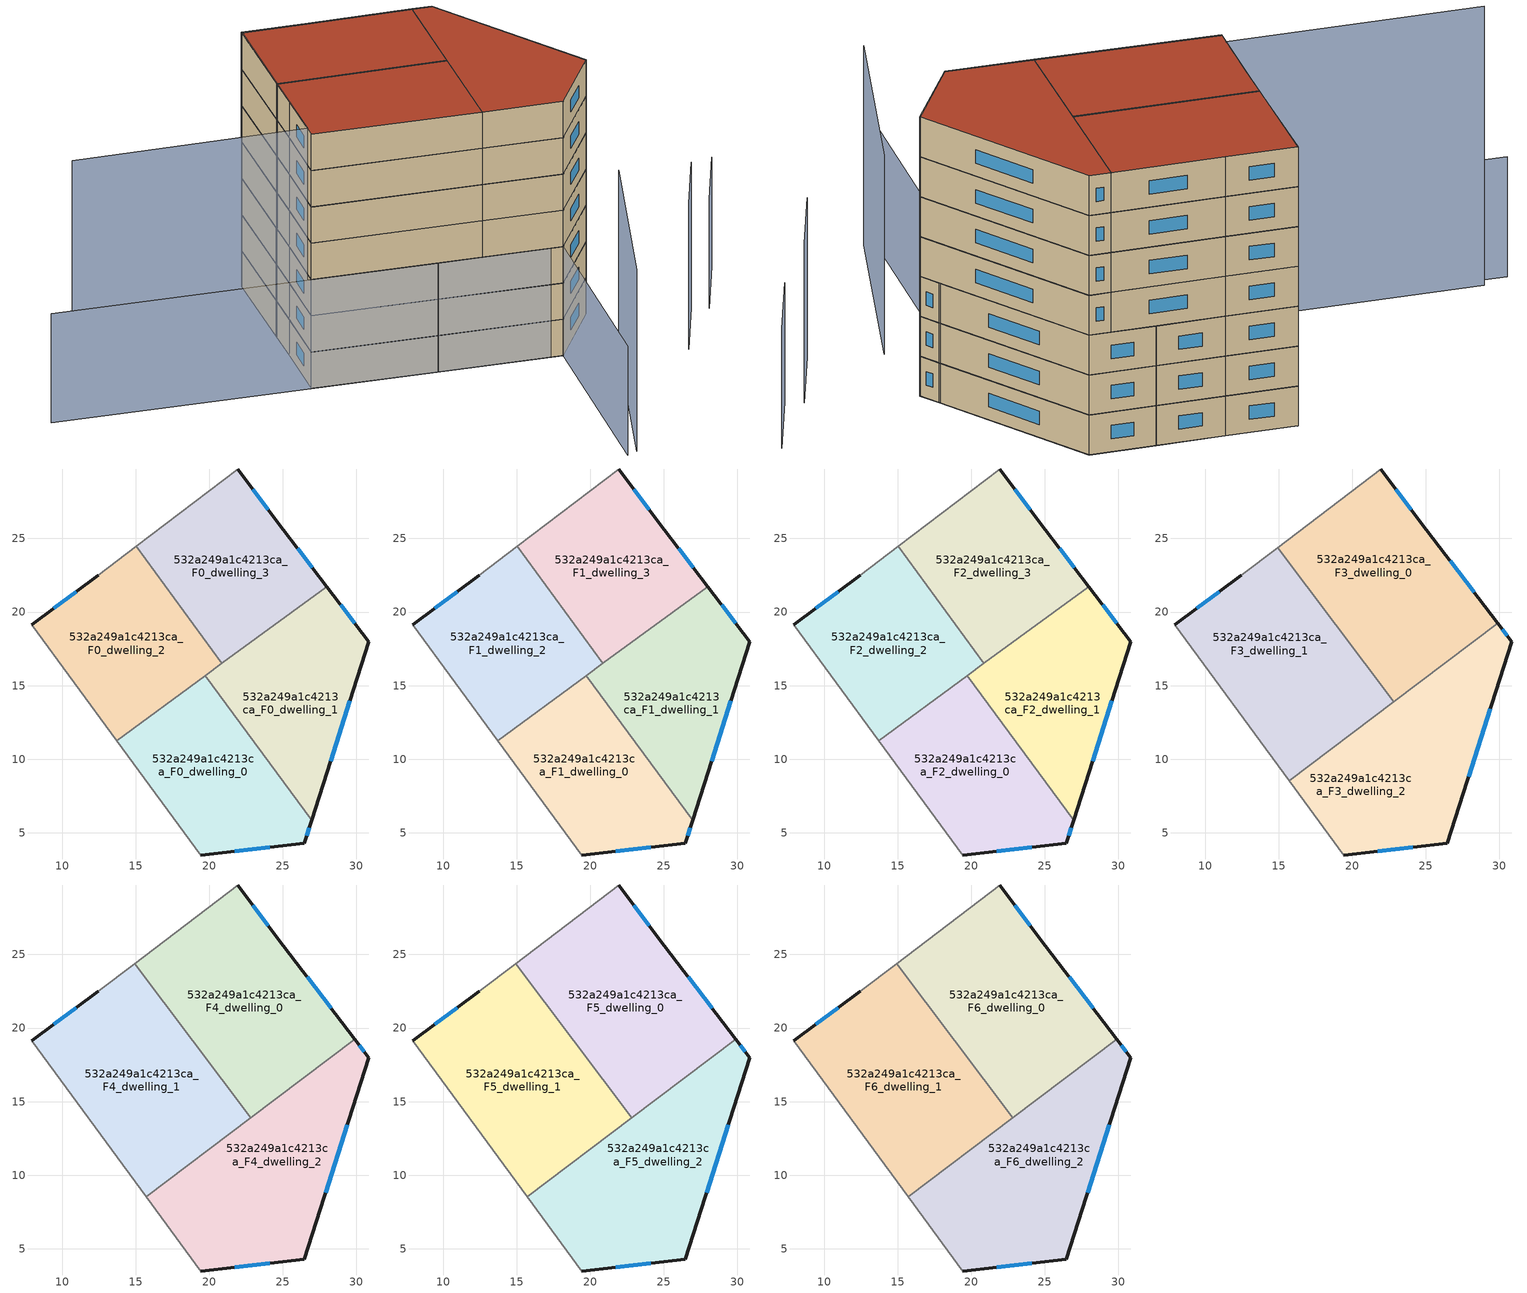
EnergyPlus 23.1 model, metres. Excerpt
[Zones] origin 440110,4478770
532a249a1c4213ca_F0_dwelling_0
 floor ground (EU_floor_Construction): 26.44,4.28 26.95,5.86 19.74,15.68 13.71,11.26 19.41,3.49 z0
 wall outside (EU_wall_Construction): 26.95,5.86 26.44,4.28 19.41,3.49 z0:3
 wall adiabatic (EU_wall_Construction): 19.41,3.49 13.71,11.26 z0:3
 wall to 532a249a1c4213ca_F0_dwelling_1 (EU_wall_Construction): 19.74,15.68 26.95,5.86 z0:3
 wall to 532a249a1c4213ca_F0_dwelling_2 (EU_wall_Construction): 13.71,11.26 19.74,15.68 z0:3
 window (EU_Window_Construction): 26.78,5.33 26.61,4.8 / 24.11,4.02 21.74,3.75 z0.99:2.01
532a249a1c4213ca_F0_dwelling_1
 floor ground (EU_floor_Construction): 26.95,5.86 30.84,17.99 27.98,21.74 19.74,15.68 z0
 wall outside (EU_wall_Construction): 27.98,21.74 30.84,17.99 26.95,5.86 z0:3
 wall to 532a249a1c4213ca_F0_dwelling_3 (EU_wall_Construction): 20.86,16.51 27.98,21.74 z0:3
 wall to 532a249a1c4213ca_F0_dwelling_2 (EU_wall_Construction): 19.74,15.68 20.86,16.51 z0:3
 window (EU_Window_Construction): 28.93,20.49 29.89,19.23 / 29.55,13.96 28.24,9.88 z0.99:2.01
532a249a1c4213ca_F0_dwelling_2
 floor ground (EU_floor_Construction): 20.86,16.51 15.03,24.46 12.45,22.5 7.93,19.14 13.71,11.26 z0
 wall outside (EU_wall_Construction): 7.93,19.14 12.45,22.5 z0:3
 wall adiabatic (EU_wall_Construction): 13.71,11.26 7.93,19.14 / 12.45,22.5 15.03,24.46 z0:3
 wall to 532a249a1c4213ca_F0_dwelling_3 (EU_wall_Construction): 15.03,24.46 20.86,16.51 z0:3
 window (EU_Window_Construction): 9.43,20.26 10.95,21.38 z0.99:2.01
532a249a1c4213ca_F0_dwelling_3
 floor ground (EU_floor_Construction): 27.98,21.74 25.03,25.6 21.93,29.72 15.03,24.46 20.86,16.51 z0
 wall outside (EU_wall_Construction): 21.93,29.72 25.03,25.6 27.98,21.74 z0:3
 wall adiabatic (EU_wall_Construction): 15.03,24.46 21.93,29.72 z0:3
 window (EU_Window_Construction): 22.96,28.36 24.01,26.97 / 26.01,24.32 27.01,23.02 z0.99:2.01
532a249a1c4213ca_F1_dwelling_0
 floor to 532a249a1c4213ca_F0_dwelling_0 (EU_floor_Construction): 26.44,4.28 26.95,5.86 19.74,15.68 13.71,11.26 19.41,3.49 z3
 wall outside (EU_wall_Construction): 26.95,5.86 26.44,4.28 19.41,3.49 z3:6
 wall adiabatic (EU_wall_Construction): 19.41,3.49 13.71,11.26 z3:6
 wall to 532a249a1c4213ca_F1_dwelling_1 (EU_wall_Construction): 19.74,15.68 26.95,5.86 z3:6
 wall to 532a249a1c4213ca_F1_dwelling_2 (EU_wall_Construction): 13.71,11.26 19.74,15.68 z3:6
 window (EU_Window_Construction): 26.78,5.33 26.61,4.8 / 24.11,4.02 21.74,3.75 z3.99:5.01
532a249a1c4213ca_F1_dwelling_1
 floor to 532a249a1c4213ca_F0_dwelling_1 (EU_floor_Construction): 26.95,5.86 30.84,17.99 27.98,21.74 19.74,15.68 z3
 wall outside (EU_wall_Construction): 27.98,21.74 30.84,17.99 26.95,5.86 z3:6
 wall to 532a249a1c4213ca_F1_dwelling_3 (EU_wall_Construction): 20.86,16.51 27.98,21.74 z3:6
 wall to 532a249a1c4213ca_F1_dwelling_2 (EU_wall_Construction): 19.74,15.68 20.86,16.51 z3:6
 window (EU_Window_Construction): 28.93,20.49 29.89,19.23 / 29.55,13.96 28.24,9.88 z3.99:5.01
532a249a1c4213ca_F1_dwelling_2
 floor to 532a249a1c4213ca_F0_dwelling_2 (EU_floor_Construction): 20.86,16.51 15.03,24.46 12.45,22.5 7.93,19.14 13.71,11.26 z3
 wall outside (EU_wall_Construction): 7.93,19.14 12.45,22.5 z3:6
 wall adiabatic (EU_wall_Construction): 13.71,11.26 7.93,19.14 / 12.45,22.5 15.03,24.46 z3:6
 wall to 532a249a1c4213ca_F1_dwelling_3 (EU_wall_Construction): 15.03,24.46 20.86,16.51 z3:6
 window (EU_Window_Construction): 9.43,20.26 10.95,21.38 z3.99:5.01
532a249a1c4213ca_F1_dwelling_3
 floor to 532a249a1c4213ca_F0_dwelling_3 (EU_floor_Construction): 27.98,21.74 25.03,25.6 21.93,29.72 15.03,24.46 20.86,16.51 z3
 wall outside (EU_wall_Construction): 21.93,29.72 25.03,25.6 27.98,21.74 z3:6
 wall adiabatic (EU_wall_Construction): 15.03,24.46 21.93,29.72 z3:6
 window (EU_Window_Construction): 22.96,28.36 24.01,26.97 / 26.01,24.32 27.01,23.02 z3.99:5.01
532a249a1c4213ca_F2_dwelling_0
 floor to 532a249a1c4213ca_F1_dwelling_0 (EU_floor_Construction): 26.44,4.28 26.95,5.86 19.74,15.68 13.71,11.26 19.41,3.49 z6
 wall outside (EU_wall_Construction): 26.95,5.86 26.44,4.28 19.41,3.49 z6:9
 wall adiabatic (EU_wall_Construction): 19.41,3.49 13.71,11.26 z6:9
 wall to 532a249a1c4213ca_F2_dwelling_1 (EU_wall_Construction): 19.74,15.68 26.95,5.86 z6:9
 wall to 532a249a1c4213ca_F2_dwelling_2 (EU_wall_Construction): 13.71,11.26 19.74,15.68 z6:9
 window (EU_Window_Construction): 26.78,5.33 26.61,4.8 / 24.11,4.02 21.74,3.75 z6.99:8.01
532a249a1c4213ca_F2_dwelling_1
 floor to 532a249a1c4213ca_F1_dwelling_1 (EU_floor_Construction): 26.95,5.86 30.84,17.99 27.98,21.74 19.74,15.68 z6
 wall outside (EU_wall_Construction): 27.98,21.74 30.84,17.99 26.95,5.86 z6:9
 wall to 532a249a1c4213ca_F2_dwelling_3 (EU_wall_Construction): 20.86,16.51 27.98,21.74 z6:9
 wall to 532a249a1c4213ca_F2_dwelling_2 (EU_wall_Construction): 19.74,15.68 20.86,16.51 z6:9
 window (EU_Window_Construction): 28.93,20.49 29.89,19.23 / 29.55,13.96 28.24,9.88 z6.99:8.01
532a249a1c4213ca_F2_dwelling_2
 floor to 532a249a1c4213ca_F1_dwelling_2 (EU_floor_Construction): 20.86,16.51 15.03,24.46 12.45,22.5 7.93,19.14 13.71,11.26 z6
 wall outside (EU_wall_Construction): 7.93,19.14 12.45,22.5 z6:9
 wall adiabatic (EU_wall_Construction): 13.71,11.26 7.93,19.14 / 12.45,22.5 15.03,24.46 z6:9
 wall to 532a249a1c4213ca_F2_dwelling_3 (EU_wall_Construction): 15.03,24.46 20.86,16.51 z6:9
 window (EU_Window_Construction): 9.43,20.26 10.95,21.38 z6.99:8.01
532a249a1c4213ca_F2_dwelling_3
 floor to 532a249a1c4213ca_F1_dwelling_3 (EU_floor_Construction): 27.98,21.74 25.03,25.6 21.93,29.72 15.03,24.46 20.86,16.51 z6
 wall outside (EU_wall_Construction): 21.93,29.72 25.03,25.6 27.98,21.74 z6:9
 wall adiabatic (EU_wall_Construction): 15.03,24.46 21.93,29.72 z6:9
 window (EU_Window_Construction): 22.96,28.36 24.01,26.97 / 26.01,24.32 27.01,23.02 z6.99:8.01
532a249a1c4213ca_F3_dwelling_0
 floor to 532a249a1c4213ca_F2_dwelling_3 (EU_floor_Construction): 27.98,21.74 25.03,25.6 21.93,29.72 15.03,24.46 20.76,16.65 20.87,16.51 z9
 floor to 532a249a1c4213ca_F2_dwelling_1 (EU_floor_Construction): 29.89,19.23 27.98,21.74 20.87,16.51 22.84,13.9 z9
 floor to 532a249a1c4213ca_F2_dwelling_2 (EU_floor_Construction): 20.76,16.65 15.03,24.46 14.92,24.38 z9
 wall outside (EU_wall_Construction): 21.93,29.72 25.03,25.6 29.89,19.23 z9:12
 wall adiabatic (EU_wall_Construction): 14.92,24.38 21.93,29.72 z9:12
 wall to 532a249a1c4213ca_F3_dwelling_1 (EU_wall_Construction): 22.84,13.9 14.92,24.38 z9:12
 wall to 532a249a1c4213ca_F3_dwelling_2 (EU_wall_Construction): 29.89,19.23 22.84,13.9 z9:12
 window (EU_Window_Construction): 22.96,28.36 24.01,26.97 / 26.64,23.49 28.28,21.34 z9.99:11.01
532a249a1c4213ca_F3_dwelling_1
 floor to 532a249a1c4213ca_F2_dwelling_1 (EU_floor_Construction): 22.84,13.9 20.87,16.51 19.74,15.68 21.68,13.03 z9
 floor to 532a249a1c4213ca_F2_dwelling_2 (EU_floor_Construction): 20.86,16.51 20.76,16.65 14.92,24.38 12.45,22.5 7.93,19.14 13.71,11.26 z9
 floor to 532a249a1c4213ca_F2_dwelling_0 (EU_floor_Construction): 21.68,13.03 19.74,15.68 13.71,11.26 15.72,8.52 z9
 wall outside (EU_wall_Construction): 7.93,19.14 12.45,22.5 z9:12
 wall adiabatic (EU_wall_Construction): 12.45,22.5 14.92,24.38 / 15.72,8.52 7.93,19.14 z9:12
 wall to 532a249a1c4213ca_F3_dwelling_2 (EU_wall_Construction): 22.84,13.9 15.72,8.52 z9:12
 window (EU_Window_Construction): 9.43,20.26 10.95,21.38 z9.99:11.01
532a249a1c4213ca_F3_dwelling_2
 floor to 532a249a1c4213ca_F2_dwelling_0 (EU_floor_Construction): 26.44,4.28 26.95,5.86 21.68,13.03 15.72,8.52 19.41,3.49 z9
 floor to 532a249a1c4213ca_F2_dwelling_1 (EU_floor_Construction): 26.95,5.86 30.84,17.99 29.89,19.23 21.68,13.03 z9
 wall outside (EU_wall_Construction): 29.89,19.23 30.84,17.99 26.44,4.28 19.41,3.49 z9:12
 wall adiabatic (EU_wall_Construction): 19.41,3.49 15.72,8.52 z9:12
 window (EU_Window_Construction): 30.21,18.82 30.53,18.4 / 29.38,13.44 27.9,8.82 / 24.11,4.02 21.74,3.75 z9.99:11.01
532a249a1c4213ca_F4_dwelling_0
 floor to 532a249a1c4213ca_F3_dwelling_0 (EU_floor_Construction): 29.89,19.23 25.03,25.6 21.93,29.72 14.92,24.38 22.84,13.9 z12
 wall outside (EU_wall_Construction): 21.93,29.72 25.03,25.6 29.89,19.23 z12:15
 wall adiabatic (EU_wall_Construction): 14.92,24.38 21.93,29.72 z12:15
 wall to 532a249a1c4213ca_F4_dwelling_1 (EU_wall_Construction): 22.84,13.9 14.92,24.38 z12:15
 wall to 532a249a1c4213ca_F4_dwelling_2 (EU_wall_Construction): 29.89,19.23 22.84,13.9 z12:15
 window (EU_Window_Construction): 22.96,28.36 24.01,26.97 / 26.64,23.49 28.28,21.34 z12.99:14.01
532a249a1c4213ca_F4_dwelling_1
 floor to 532a249a1c4213ca_F3_dwelling_1 (EU_floor_Construction): 22.84,13.9 14.92,24.38 12.45,22.5 7.93,19.14 15.72,8.52 z12
 wall outside (EU_wall_Construction): 7.93,19.14 12.45,22.5 z12:15
 wall adiabatic (EU_wall_Construction): 12.45,22.5 14.92,24.38 / 15.72,8.52 7.93,19.14 z12:15
 wall to 532a249a1c4213ca_F4_dwelling_2 (EU_wall_Construction): 22.84,13.9 15.72,8.52 z12:15
 window (EU_Window_Construction): 9.43,20.26 10.95,21.38 z12.99:14.01
532a249a1c4213ca_F4_dwelling_2
 floor to 532a249a1c4213ca_F3_dwelling_2 (EU_floor_Construction): 26.44,4.28 30.84,17.99 29.89,19.23 15.72,8.52 19.41,3.49 z12
 wall outside (EU_wall_Construction): 29.89,19.23 30.84,17.99 26.44,4.28 19.41,3.49 z12:15
 wall adiabatic (EU_wall_Construction): 19.41,3.49 15.72,8.52 z12:15
 window (EU_Window_Construction): 30.21,18.82 30.53,18.4 / 29.38,13.44 27.9,8.82 / 24.11,4.02 21.74,3.75 z12.99:14.01
532a249a1c4213ca_F5_dwelling_0
 floor to 532a249a1c4213ca_F4_dwelling_0 (EU_floor_Construction): 29.89,19.23 25.03,25.6 21.93,29.72 14.92,24.38 22.84,13.9 z15
 wall outside (EU_wall_Construction): 21.93,29.72 25.03,25.6 29.89,19.23 z15:18
 wall adiabatic (EU_wall_Construction): 14.92,24.38 21.93,29.72 z15:18
 wall to 532a249a1c4213ca_F5_dwelling_1 (EU_wall_Construction): 22.84,13.9 14.92,24.38 z15:18
 wall to 532a249a1c4213ca_F5_dwelling_2 (EU_wall_Construction): 29.89,19.23 22.84,13.9 z15:18
 window (EU_Window_Construction): 22.96,28.36 24.01,26.97 / 26.64,23.49 28.28,21.34 z15.99:17.01
532a249a1c4213ca_F5_dwelling_1
 floor to 532a249a1c4213ca_F4_dwelling_1 (EU_floor_Construction): 22.84,13.9 14.92,24.38 12.45,22.5 7.93,19.14 15.72,8.52 z15
 wall outside (EU_wall_Construction): 7.93,19.14 12.45,22.5 z15:18
 wall adiabatic (EU_wall_Construction): 12.45,22.5 14.92,24.38 / 15.72,8.52 7.93,19.14 z15:18
 wall to 532a249a1c4213ca_F5_dwelling_2 (EU_wall_Construction): 22.84,13.9 15.72,8.52 z15:18
 window (EU_Window_Construction): 9.43,20.26 10.95,21.38 z15.99:17.01
532a249a1c4213ca_F5_dwelling_2
 floor to 532a249a1c4213ca_F4_dwelling_2 (EU_floor_Construction): 26.44,4.28 30.84,17.99 29.89,19.23 15.72,8.52 19.41,3.49 z15
 wall outside (EU_wall_Construction): 29.89,19.23 30.84,17.99 26.44,4.28 19.41,3.49 z15:18
 wall adiabatic (EU_wall_Construction): 19.41,3.49 15.72,8.52 z15:18
 window (EU_Window_Construction): 30.21,18.82 30.53,18.4 / 29.38,13.44 27.9,8.82 / 24.11,4.02 21.74,3.75 z15.99:17.01
532a249a1c4213ca_F6_dwelling_0
 floor to 532a249a1c4213ca_F5_dwelling_0 (EU_floor_Construction): 29.89,19.23 25.03,25.6 21.93,29.72 14.92,24.38 22.84,13.9 z18
 wall outside (EU_wall_Construction): 21.93,29.72 25.03,25.6 29.89,19.23 z18:21
 wall adiabatic (EU_wall_Construction): 14.92,24.38 21.93,29.72 z18:21
 wall to 532a249a1c4213ca_F6_dwelling_1 (EU_wall_Construction): 22.84,13.9 14.92,24.38 z18:21
 wall to 532a249a1c4213ca_F6_dwelling_2 (EU_wall_Construction): 29.89,19.23 22.84,13.9 z18:21
 window (EU_Window_Construction): 22.96,28.36 24.01,26.97 / 26.64,23.49 28.28,21.34 z18.99:20.01
 roof outside (EU_roof_Construction): 25.03,25.6 29.89,19.23 22.84,13.9 14.92,24.38 21.93,29.72 z21
532a249a1c4213ca_F6_dwelling_1
 floor to 532a249a1c4213ca_F5_dwelling_1 (EU_floor_Construction): 22.84,13.9 14.92,24.38 12.45,22.5 7.93,19.14 15.72,8.52 z18
 wall outside (EU_wall_Construction): 7.93,19.14 12.45,22.5 z18:21
 wall adiabatic (EU_wall_Construction): 12.45,22.5 14.92,24.38 / 15.72,8.52 7.93,19.14 z18:21
 wall to 532a249a1c4213ca_F6_dwelling_2 (EU_wall_Construction): 22.84,13.9 15.72,8.52 z18:21
 window (EU_Window_Construction): 9.43,20.26 10.95,21.38 z18.99:20.01
 roof outside (EU_roof_Construction): 14.92,24.38 22.84,13.9 15.72,8.52 7.93,19.14 12.45,22.5 z21
532a249a1c4213ca_F6_dwelling_2
 floor to 532a249a1c4213ca_F5_dwelling_2 (EU_floor_Construction): 26.44,4.28 30.84,17.99 29.89,19.23 15.72,8.52 19.41,3.49 z18
 wall outside (EU_wall_Construction): 29.89,19.23 30.84,17.99 26.44,4.28 19.41,3.49 z18:21
 wall adiabatic (EU_wall_Construction): 19.41,3.49 15.72,8.52 z18:21
 window (EU_Window_Construction): 30.21,18.82 30.53,18.4 / 29.38,13.44 27.9,8.82 / 24.11,4.02 21.74,3.75 z18.99:20.01
 roof outside (EU_roof_Construction): 29.89,19.23 30.84,17.99 26.44,4.28 19.41,3.49 15.72,8.52 z21
shading: 6.5,-6.99 21.39,-0.12 z0:15; 23.56,-4.82 30.05,-2.67 z0:12; 30.42,-3.95 36.99,-1.75 / -3.88,35.25 19.41,3.49 / 19.41,3.49 5.68,-6.58 z0:9; 21.97,29.68 8.79,19.73 / 8.79,19.73 -2.16,34.23 z0:21
[Building]
EU S2 Campaign: North Axis=0; Terrain=City; Solar Distribution=FullExterior
[Site:Location]
Madrid: Latitude=40.5; Longitude=-3.5; Time Zone=1; Elevation=609
[SizingPeriod:WeatherFileDays]
AnnualSizingPeriod: Begin Month=1; Begin Day of Month=1; End Month=12; End Day of Month=31; Day of Week for Start Day=Monday; Use Weather File Daylight Saving Period=No; Use Weather File Rain and Snow Indicators=No
[MATERIAL]
EU_InternalMass_Material: Roughness=MediumRough; Thickness=0.1; Conductivity=1; Density=1800; Specific Heat=900; Thermal Absorptance=0.9; Solar Absorptance=0.7; Visible Absorptance=0.7
[MATERIAL:NOMASS] Roughness=MediumRough; Thermal Absorptance=0.9; Solar Absorptance=0.7; Visible Absorptance=0.7
Name | Thermal Resistance
EU_wall_NoMass | 0.609216
EU_roof_NoMass | 0.513268
EU_floor_NoMass | 0.568163
[WINDOWMATERIAL:SIMPLEGLAZINGSYSTEM]
EU_Window_SimpleGlazing: UFactor=5.50606; Solar Heat Gain Coefficient=0.85; Visible Transmittance=0.85
[CONSTRUCTION]
EU_wall_Construction: EU_wall_NoMass
EU_roof_Construction: EU_roof_NoMass
EU_floor_Construction: EU_floor_NoMass
EU_InternalMass_Construction: EU_InternalMass_Material
EU_Window_Construction: EU_Window_SimpleGlazing
[ZONE] Type=1; Multiplier=1; Ceiling Height=autocalculate; Floor Area=autocalculate; Part of Total Floor Area=Yes
Name | Volume
532a249a1c4213ca_F0_dwelling_0; 532a249a1c4213ca_F1_dwelling_0; 532a249a1c4213ca_F2_dwelling_0 | 260.873
532a249a1c4213ca_F3_dwelling_0; 532a249a1c4213ca_F4_dwelling_0; 532a249a1c4213ca_F5_dwelling_0; 532a249a1c4213ca_F6_dwelling_0 | 347.824
532a249a1c4213ca_F0_dwelling_1; 532a249a1c4213ca_F1_dwelling_1; 532a249a1c4213ca_F2_dwelling_1 | 260.893
532a249a1c4213ca_F3_dwelling_1; 532a249a1c4213ca_F4_dwelling_1; 532a249a1c4213ca_F5_dwelling_1; 532a249a1c4213ca_F6_dwelling_1 | 347.827
532a249a1c4213ca_F0_dwelling_2; 532a249a1c4213ca_F1_dwelling_2; 532a249a1c4213ca_F2_dwelling_2 | 260.89
532a249a1c4213ca_F3_dwelling_2; 532a249a1c4213ca_F4_dwelling_2; 532a249a1c4213ca_F5_dwelling_2; 532a249a1c4213ca_F6_dwelling_2 | 347.871
532a249a1c4213ca_F0_dwelling_3; 532a249a1c4213ca_F1_dwelling_3; 532a249a1c4213ca_F2_dwelling_3 | 260.885
[INTERNALMASS] Construction=EU_InternalMass_Construction
Name | Zone or ZoneList | Surface Area
532a249a1c4213ca_F0_dwelling_0_EU_InternalMass | 532a249a1c4213ca_F0_dwelling_0 | 86.9575
532a249a1c4213ca_F0_dwelling_1_EU_InternalMass | 532a249a1c4213ca_F0_dwelling_1 | 86.9645
532a249a1c4213ca_F0_dwelling_2_EU_InternalMass | 532a249a1c4213ca_F0_dwelling_2 | 86.9632
532a249a1c4213ca_F0_dwelling_3_EU_InternalMass | 532a249a1c4213ca_F0_dwelling_3 | 86.9616
532a249a1c4213ca_F1_dwelling_0_EU_InternalMass | 532a249a1c4213ca_F1_dwelling_0 | 86.9575
532a249a1c4213ca_F1_dwelling_1_EU_InternalMass | 532a249a1c4213ca_F1_dwelling_1 | 86.9645
532a249a1c4213ca_F1_dwelling_2_EU_InternalMass | 532a249a1c4213ca_F1_dwelling_2 | 86.9632
532a249a1c4213ca_F1_dwelling_3_EU_InternalMass | 532a249a1c4213ca_F1_dwelling_3 | 86.9616
532a249a1c4213ca_F2_dwelling_0_EU_InternalMass | 532a249a1c4213ca_F2_dwelling_0 | 86.9575
532a249a1c4213ca_F2_dwelling_1_EU_InternalMass | 532a249a1c4213ca_F2_dwelling_1 | 86.9645
532a249a1c4213ca_F2_dwelling_2_EU_InternalMass | 532a249a1c4213ca_F2_dwelling_2 | 86.9632
532a249a1c4213ca_F2_dwelling_3_EU_InternalMass | 532a249a1c4213ca_F2_dwelling_3 | 86.9616
532a249a1c4213ca_F3_dwelling_0_EU_InternalMass | 532a249a1c4213ca_F3_dwelling_0 | 115.94
532a249a1c4213ca_F3_dwelling_1_EU_InternalMass | 532a249a1c4213ca_F3_dwelling_1 | 115.946
532a249a1c4213ca_F3_dwelling_2_EU_InternalMass | 532a249a1c4213ca_F3_dwelling_2 | 115.957
532a249a1c4213ca_F4_dwelling_0_EU_InternalMass | 532a249a1c4213ca_F4_dwelling_0 | 115.94
532a249a1c4213ca_F4_dwelling_1_EU_InternalMass | 532a249a1c4213ca_F4_dwelling_1 | 115.946
532a249a1c4213ca_F4_dwelling_2_EU_InternalMass | 532a249a1c4213ca_F4_dwelling_2 | 115.957
532a249a1c4213ca_F5_dwelling_0_EU_InternalMass | 532a249a1c4213ca_F5_dwelling_0 | 115.94
532a249a1c4213ca_F5_dwelling_1_EU_InternalMass | 532a249a1c4213ca_F5_dwelling_1 | 115.946
532a249a1c4213ca_F5_dwelling_2_EU_InternalMass | 532a249a1c4213ca_F5_dwelling_2 | 115.957
532a249a1c4213ca_F6_dwelling_0_EU_InternalMass | 532a249a1c4213ca_F6_dwelling_0 | 115.94
532a249a1c4213ca_F6_dwelling_1_EU_InternalMass | 532a249a1c4213ca_F6_dwelling_1 | 115.946
532a249a1c4213ca_F6_dwelling_2_EU_InternalMass | 532a249a1c4213ca_F6_dwelling_2 | 115.957
[OTHEREQUIPMENT] Fuel Type=Electricity; Design Level Calculation Method=Watts/Area; Power per Zone Floor Area=1; Fraction Latent=0; Fraction Radiant=0; Fraction Lost=0; Carbon Dioxide Generation Rate=0; EndUse Subcategory=EU_Step8_InternalGains
Name | Zone or ZoneList or Space or SpaceList | Schedule
EU_Step8_InternalGain_532a249a1c4213ca_F0_dwelling_0_f000 | 532a249a1c4213ca_F0_dwelling_0 | EU_Step8_GainSchedule_532a249a1c4213ca_F0_dwelling_0_f000
EU_Step8_InternalGain_532a249a1c4213ca_F0_dwelling_1_f000 | 532a249a1c4213ca_F0_dwelling_1 | EU_Step8_GainSchedule_532a249a1c4213ca_F0_dwelling_1_f000
EU_Step8_InternalGain_532a249a1c4213ca_F0_dwelling_2_f000 | 532a249a1c4213ca_F0_dwelling_2 | EU_Step8_GainSchedule_532a249a1c4213ca_F0_dwelling_2_f000
EU_Step8_InternalGain_532a249a1c4213ca_F0_dwelling_3_f000 | 532a249a1c4213ca_F0_dwelling_3 | EU_Step8_GainSchedule_532a249a1c4213ca_F0_dwelling_3_f000
EU_Step8_InternalGain_532a249a1c4213ca_F1_dwelling_0_f000 | 532a249a1c4213ca_F1_dwelling_0 | EU_Step8_GainSchedule_532a249a1c4213ca_F1_dwelling_0_f000
EU_Step8_InternalGain_532a249a1c4213ca_F1_dwelling_1_f000 | 532a249a1c4213ca_F1_dwelling_1 | EU_Step8_GainSchedule_532a249a1c4213ca_F1_dwelling_1_f000
EU_Step8_InternalGain_532a249a1c4213ca_F1_dwelling_2_f000 | 532a249a1c4213ca_F1_dwelling_2 | EU_Step8_GainSchedule_532a249a1c4213ca_F1_dwelling_2_f000
EU_Step8_InternalGain_532a249a1c4213ca_F1_dwelling_3_f000 | 532a249a1c4213ca_F1_dwelling_3 | EU_Step8_GainSchedule_532a249a1c4213ca_F1_dwelling_3_f000
EU_Step8_InternalGain_532a249a1c4213ca_F2_dwelling_0_f000 | 532a249a1c4213ca_F2_dwelling_0 | EU_Step8_GainSchedule_532a249a1c4213ca_F2_dwelling_0_f000
EU_Step8_InternalGain_532a249a1c4213ca_F2_dwelling_1_f000 | 532a249a1c4213ca_F2_dwelling_1 | EU_Step8_GainSchedule_532a249a1c4213ca_F2_dwelling_1_f000
EU_Step8_InternalGain_532a249a1c4213ca_F2_dwelling_2_f000 | 532a249a1c4213ca_F2_dwelling_2 | EU_Step8_GainSchedule_532a249a1c4213ca_F2_dwelling_2_f000
EU_Step8_InternalGain_532a249a1c4213ca_F2_dwelling_3_f000 | 532a249a1c4213ca_F2_dwelling_3 | EU_Step8_GainSchedule_532a249a1c4213ca_F2_dwelling_3_f000
EU_Step8_InternalGain_532a249a1c4213ca_F3_dwelling_0_f000 | 532a249a1c4213ca_F3_dwelling_0 | EU_Step8_GainSchedule_532a249a1c4213ca_F3_dwelling_0_f000
EU_Step8_InternalGain_532a249a1c4213ca_F3_dwelling_1_f000 | 532a249a1c4213ca_F3_dwelling_1 | EU_Step8_GainSchedule_532a249a1c4213ca_F3_dwelling_1_f000
EU_Step8_InternalGain_532a249a1c4213ca_F3_dwelling_2_f000 | 532a249a1c4213ca_F3_dwelling_2 | EU_Step8_GainSchedule_532a249a1c4213ca_F3_dwelling_2_f000
EU_Step8_InternalGain_532a249a1c4213ca_F4_dwelling_0_f000 | 532a249a1c4213ca_F4_dwelling_0 | EU_Step8_GainSchedule_532a249a1c4213ca_F4_dwelling_0_f000
EU_Step8_InternalGain_532a249a1c4213ca_F4_dwelling_1_f000 | 532a249a1c4213ca_F4_dwelling_1 | EU_Step8_GainSchedule_532a249a1c4213ca_F4_dwelling_1_f000
EU_Step8_InternalGain_532a249a1c4213ca_F4_dwelling_2_f000 | 532a249a1c4213ca_F4_dwelling_2 | EU_Step8_GainSchedule_532a249a1c4213ca_F4_dwelling_2_f000
EU_Step8_InternalGain_532a249a1c4213ca_F5_dwelling_0_f000 | 532a249a1c4213ca_F5_dwelling_0 | EU_Step8_GainSchedule_532a249a1c4213ca_F5_dwelling_0_f000
EU_Step8_InternalGain_532a249a1c4213ca_F5_dwelling_1_f000 | 532a249a1c4213ca_F5_dwelling_1 | EU_Step8_GainSchedule_532a249a1c4213ca_F5_dwelling_1_f000
EU_Step8_InternalGain_532a249a1c4213ca_F5_dwelling_2_f000 | 532a249a1c4213ca_F5_dwelling_2 | EU_Step8_GainSchedule_532a249a1c4213ca_F5_dwelling_2_f000
EU_Step8_InternalGain_532a249a1c4213ca_F6_dwelling_0_f000 | 532a249a1c4213ca_F6_dwelling_0 | EU_Step8_GainSchedule_532a249a1c4213ca_F6_dwelling_0_f000
EU_Step8_InternalGain_532a249a1c4213ca_F6_dwelling_1_f000 | 532a249a1c4213ca_F6_dwelling_1 | EU_Step8_GainSchedule_532a249a1c4213ca_F6_dwelling_1_f000
EU_Step8_InternalGain_532a249a1c4213ca_F6_dwelling_2_f000 | 532a249a1c4213ca_F6_dwelling_2 | EU_Step8_GainSchedule_532a249a1c4213ca_F6_dwelling_2_f000
[ZONEVENTILATION:DESIGNFLOWRATE] Schedule=EU_AlwaysOn; Design Flow Rate Calculation Method=AirChanges/Hour; Air Changes per Hour=0.752966; Ventilation Type=Natural; Fan Pressure Rise=0; Fan Total Efficiency=1; Constant Term Coefficient=1; Temperature Term Coefficient=0; Velocity Term Coefficient=0; Velocity Squared Term Coefficient=0; Minimum Indoor Temperature=-100; Maximum Indoor Temperature=100; Delta Temperature=-100; Minimum Outdoor Temperature=-100; Maximum Outdoor Temperature=100; Maximum Wind Speed=40
Name | Zone or ZoneList or Space or SpaceList
EU_ConstantAir_532a249a1c4213ca_F0_dwelling_0 | 532a249a1c4213ca_F0_dwelling_0
EU_ConstantAir_532a249a1c4213ca_F0_dwelling_1 | 532a249a1c4213ca_F0_dwelling_1
EU_ConstantAir_532a249a1c4213ca_F0_dwelling_2 | 532a249a1c4213ca_F0_dwelling_2
EU_ConstantAir_532a249a1c4213ca_F0_dwelling_3 | 532a249a1c4213ca_F0_dwelling_3
EU_ConstantAir_532a249a1c4213ca_F1_dwelling_0 | 532a249a1c4213ca_F1_dwelling_0
EU_ConstantAir_532a249a1c4213ca_F1_dwelling_1 | 532a249a1c4213ca_F1_dwelling_1
EU_ConstantAir_532a249a1c4213ca_F1_dwelling_2 | 532a249a1c4213ca_F1_dwelling_2
EU_ConstantAir_532a249a1c4213ca_F1_dwelling_3 | 532a249a1c4213ca_F1_dwelling_3
EU_ConstantAir_532a249a1c4213ca_F2_dwelling_0 | 532a249a1c4213ca_F2_dwelling_0
EU_ConstantAir_532a249a1c4213ca_F2_dwelling_1 | 532a249a1c4213ca_F2_dwelling_1
EU_ConstantAir_532a249a1c4213ca_F2_dwelling_2 | 532a249a1c4213ca_F2_dwelling_2
EU_ConstantAir_532a249a1c4213ca_F2_dwelling_3 | 532a249a1c4213ca_F2_dwelling_3
EU_ConstantAir_532a249a1c4213ca_F3_dwelling_0 | 532a249a1c4213ca_F3_dwelling_0
EU_ConstantAir_532a249a1c4213ca_F3_dwelling_1 | 532a249a1c4213ca_F3_dwelling_1
EU_ConstantAir_532a249a1c4213ca_F3_dwelling_2 | 532a249a1c4213ca_F3_dwelling_2
EU_ConstantAir_532a249a1c4213ca_F4_dwelling_0 | 532a249a1c4213ca_F4_dwelling_0
EU_ConstantAir_532a249a1c4213ca_F4_dwelling_1 | 532a249a1c4213ca_F4_dwelling_1
EU_ConstantAir_532a249a1c4213ca_F4_dwelling_2 | 532a249a1c4213ca_F4_dwelling_2
EU_ConstantAir_532a249a1c4213ca_F5_dwelling_0 | 532a249a1c4213ca_F5_dwelling_0
EU_ConstantAir_532a249a1c4213ca_F5_dwelling_1 | 532a249a1c4213ca_F5_dwelling_1
EU_ConstantAir_532a249a1c4213ca_F5_dwelling_2 | 532a249a1c4213ca_F5_dwelling_2
EU_ConstantAir_532a249a1c4213ca_F6_dwelling_0 | 532a249a1c4213ca_F6_dwelling_0
EU_ConstantAir_532a249a1c4213ca_F6_dwelling_1 | 532a249a1c4213ca_F6_dwelling_1
EU_ConstantAir_532a249a1c4213ca_F6_dwelling_2 | 532a249a1c4213ca_F6_dwelling_2
[HVACTEMPLATE:THERMOSTAT] Constant Heating Setpoint=20; Constant Cooling Setpoint=50
EU_HeatOnly_532a249a1c4213ca_F0_dwelling_0; EU_HeatOnly_532a249a1c4213ca_F0_dwelling_1; EU_HeatOnly_532a249a1c4213ca_F0_dwelling_2; EU_HeatOnly_532a249a1c4213ca_F0_dwelling_3; EU_HeatOnly_532a249a1c4213ca_F1_dwelling_0; EU_HeatOnly_532a249a1c4213ca_F1_dwelling_1; EU_HeatOnly_532a249a1c4213ca_F1_dwelling_2; EU_HeatOnly_532a249a1c4213ca_F1_dwelling_3; EU_HeatOnly_532a249a1c4213ca_F2_dwelling_0; EU_HeatOnly_532a249a1c4213ca_F2_dwelling_1; EU_HeatOnly_532a249a1c4213ca_F2_dwelling_2; EU_HeatOnly_532a249a1c4213ca_F2_dwelling_3; EU_HeatOnly_532a249a1c4213ca_F3_dwelling_0; EU_HeatOnly_532a249a1c4213ca_F3_dwelling_1; EU_HeatOnly_532a249a1c4213ca_F3_dwelling_2; EU_HeatOnly_532a249a1c4213ca_F4_dwelling_0; EU_HeatOnly_532a249a1c4213ca_F4_dwelling_1; EU_HeatOnly_532a249a1c4213ca_F4_dwelling_2; EU_HeatOnly_532a249a1c4213ca_F5_dwelling_0; EU_HeatOnly_532a249a1c4213ca_F5_dwelling_1; EU_HeatOnly_532a249a1c4213ca_F5_dwelling_2; EU_HeatOnly_532a249a1c4213ca_F6_dwelling_0; EU_HeatOnly_532a249a1c4213ca_F6_dwelling_1; EU_HeatOnly_532a249a1c4213ca_F6_dwelling_2
[HVACTEMPLATE:ZONE:IDEALLOADSAIRSYSTEM] System Availability Schedule=EU_AlwaysOn; Maximum Heating Supply Air Temperature=50; Minimum Cooling Supply Air Temperature=13; Maximum Heating Supply Air Humidity Ratio=0.0156; Minimum Cooling Supply Air Humidity Ratio=0.0077; Heating Limit=NoLimit; Cooling Limit=NoLimit; Heating Availability Schedule=EU_AlwaysOn; Cooling Availability Schedule=EU_CoolingOff; Dehumidification Control Type=ConstantSensibleHeatRatio; Cooling Sensible Heat Ratio=0.7; Dehumidification Setpoint=60; Humidification Control Type=None; Humidification Setpoint=30; Outdoor Air Method=None; Outdoor Air Flow Rate per Person=0.00944; Outdoor Air Flow Rate per Zone Floor Area=0; Outdoor Air Flow Rate per Zone=0; Demand Controlled Ventilation Type=None; Outdoor Air Economizer Type=NoEconomizer; Heat Recovery Type=None; Sensible Heat Recovery Effectiveness=0.7; Latent Heat Recovery Effectiveness=0.65
Name | Template Thermostat
532a249a1c4213ca_F0_dwelling_0 | EU_HeatOnly_532a249a1c4213ca_F0_dwelling_0
532a249a1c4213ca_F0_dwelling_1 | EU_HeatOnly_532a249a1c4213ca_F0_dwelling_1
532a249a1c4213ca_F0_dwelling_2 | EU_HeatOnly_532a249a1c4213ca_F0_dwelling_2
532a249a1c4213ca_F0_dwelling_3 | EU_HeatOnly_532a249a1c4213ca_F0_dwelling_3
532a249a1c4213ca_F1_dwelling_0 | EU_HeatOnly_532a249a1c4213ca_F1_dwelling_0
532a249a1c4213ca_F1_dwelling_1 | EU_HeatOnly_532a249a1c4213ca_F1_dwelling_1
532a249a1c4213ca_F1_dwelling_2 | EU_HeatOnly_532a249a1c4213ca_F1_dwelling_2
532a249a1c4213ca_F1_dwelling_3 | EU_HeatOnly_532a249a1c4213ca_F1_dwelling_3
532a249a1c4213ca_F2_dwelling_0 | EU_HeatOnly_532a249a1c4213ca_F2_dwelling_0
532a249a1c4213ca_F2_dwelling_1 | EU_HeatOnly_532a249a1c4213ca_F2_dwelling_1
532a249a1c4213ca_F2_dwelling_2 | EU_HeatOnly_532a249a1c4213ca_F2_dwelling_2
532a249a1c4213ca_F2_dwelling_3 | EU_HeatOnly_532a249a1c4213ca_F2_dwelling_3
532a249a1c4213ca_F3_dwelling_0 | EU_HeatOnly_532a249a1c4213ca_F3_dwelling_0
532a249a1c4213ca_F3_dwelling_1 | EU_HeatOnly_532a249a1c4213ca_F3_dwelling_1
532a249a1c4213ca_F3_dwelling_2 | EU_HeatOnly_532a249a1c4213ca_F3_dwelling_2
532a249a1c4213ca_F4_dwelling_0 | EU_HeatOnly_532a249a1c4213ca_F4_dwelling_0
532a249a1c4213ca_F4_dwelling_1 | EU_HeatOnly_532a249a1c4213ca_F4_dwelling_1
532a249a1c4213ca_F4_dwelling_2 | EU_HeatOnly_532a249a1c4213ca_F4_dwelling_2
532a249a1c4213ca_F5_dwelling_0 | EU_HeatOnly_532a249a1c4213ca_F5_dwelling_0
532a249a1c4213ca_F5_dwelling_1 | EU_HeatOnly_532a249a1c4213ca_F5_dwelling_1
532a249a1c4213ca_F5_dwelling_2 | EU_HeatOnly_532a249a1c4213ca_F5_dwelling_2
532a249a1c4213ca_F6_dwelling_0 | EU_HeatOnly_532a249a1c4213ca_F6_dwelling_0
532a249a1c4213ca_F6_dwelling_1 | EU_HeatOnly_532a249a1c4213ca_F6_dwelling_1
532a249a1c4213ca_F6_dwelling_2 | EU_HeatOnly_532a249a1c4213ca_F6_dwelling_2
[SIZING:ZONE] Zone Cooling Design Supply Air Temperature Input Method=SupplyAirTemperature; Zone Cooling Design Supply Air Temperature=13; Zone Heating Design Supply Air Temperature Input Method=SupplyAirTemperature; Zone Heating Design Supply Air Temperature=50; Zone Cooling Design Supply Air Humidity Ratio=0.008; Zone Heating Design Supply Air Humidity Ratio=0.008; Cooling Design Air Flow Method=DesignDay; Cooling Design Air Flow Rate=0; Cooling Minimum Air Flow per Zone Floor Area=0.000762; Cooling Minimum Air Flow=0; Cooling Minimum Air Flow Fraction=0.2; Heating Design Air Flow Method=DesignDay; Heating Design Air Flow Rate=0; Heating Maximum Air Flow per Zone Floor Area=0.002032; Heating Maximum Air Flow=0.141576; Heating Maximum Air Flow Fraction=0.3; Account for Dedicated Outdoor Air System=No; Dedicated Outdoor Air System Control Strategy=NeutralSupplyAir; Dedicated Outdoor Air Low Setpoint Temperature for Design=autosize; Dedicated Outdoor Air High Setpoint Temperature for Design=autosize; Zone Load Sizing Method=Sensible Load Only No Latent Load; Zone Latent Cooling Design Supply Air Humidity Ratio Input Method=HumidityRatioDifference; Zone Cooling Design Supply Air Humidity Ratio Difference=0.005; Zone Latent Heating Design Supply Air Humidity Ratio Input Method=HumidityRatioDifference; Zone Humidification Design Supply Air Humidity Ratio Difference=0.005
532a249a1c4213ca_F0_dwelling_0; 532a249a1c4213ca_F0_dwelling_1; 532a249a1c4213ca_F0_dwelling_2; 532a249a1c4213ca_F0_dwelling_3; 532a249a1c4213ca_F1_dwelling_0; 532a249a1c4213ca_F1_dwelling_1; 532a249a1c4213ca_F1_dwelling_2; 532a249a1c4213ca_F1_dwelling_3; 532a249a1c4213ca_F2_dwelling_0; 532a249a1c4213ca_F2_dwelling_1; 532a249a1c4213ca_F2_dwelling_2; 532a249a1c4213ca_F2_dwelling_3; 532a249a1c4213ca_F3_dwelling_0; 532a249a1c4213ca_F3_dwelling_1; 532a249a1c4213ca_F3_dwelling_2; 532a249a1c4213ca_F4_dwelling_0; 532a249a1c4213ca_F4_dwelling_1; 532a249a1c4213ca_F4_dwelling_2; 532a249a1c4213ca_F5_dwelling_0; 532a249a1c4213ca_F5_dwelling_1; 532a249a1c4213ca_F5_dwelling_2; 532a249a1c4213ca_F6_dwelling_0; 532a249a1c4213ca_F6_dwelling_1; 532a249a1c4213ca_F6_dwelling_2
[SCHEDULE:CONSTANT]
Name | Hourly Value
EU_AlwaysOn | 1
EU_CoolingOff | 0
[SCHEDULE:FILE] Column Number=1; Rows to Skip at Top=0; Number of Hours of Data=8760; Column Separator=Comma; Interpolate to Timestep=No; Minutes per Item=60; Adjust Schedule for Daylight Savings=Yes
Name | File
EU_Step8_GainSchedule_532a249a1c4213ca_F0_dwelling_0_f000 | ../../schedules/532a249a1c4213ca/532a249a1c4213ca_F0_dwelling_0_f000_gain.csv
EU_Step8_GainSchedule_532a249a1c4213ca_F0_dwelling_1_f000 | ../../schedules/532a249a1c4213ca/532a249a1c4213ca_F0_dwelling_1_f000_gain.csv
EU_Step8_GainSchedule_532a249a1c4213ca_F0_dwelling_2_f000 | ../../schedules/532a249a1c4213ca/532a249a1c4213ca_F0_dwelling_2_f000_gain.csv
EU_Step8_GainSchedule_532a249a1c4213ca_F0_dwelling_3_f000 | ../../schedules/532a249a1c4213ca/532a249a1c4213ca_F0_dwelling_3_f000_gain.csv
EU_Step8_GainSchedule_532a249a1c4213ca_F1_dwelling_0_f000 | ../../schedules/532a249a1c4213ca/532a249a1c4213ca_F1_dwelling_0_f000_gain.csv
EU_Step8_GainSchedule_532a249a1c4213ca_F1_dwelling_1_f000 | ../../schedules/532a249a1c4213ca/532a249a1c4213ca_F1_dwelling_1_f000_gain.csv
EU_Step8_GainSchedule_532a249a1c4213ca_F1_dwelling_2_f000 | ../../schedules/532a249a1c4213ca/532a249a1c4213ca_F1_dwelling_2_f000_gain.csv
EU_Step8_GainSchedule_532a249a1c4213ca_F1_dwelling_3_f000 | ../../schedules/532a249a1c4213ca/532a249a1c4213ca_F1_dwelling_3_f000_gain.csv
EU_Step8_GainSchedule_532a249a1c4213ca_F2_dwelling_0_f000 | ../../schedules/532a249a1c4213ca/532a249a1c4213ca_F2_dwelling_0_f000_gain.csv
EU_Step8_GainSchedule_532a249a1c4213ca_F2_dwelling_1_f000 | ../../schedules/532a249a1c4213ca/532a249a1c4213ca_F2_dwelling_1_f000_gain.csv
EU_Step8_GainSchedule_532a249a1c4213ca_F2_dwelling_2_f000 | ../../schedules/532a249a1c4213ca/532a249a1c4213ca_F2_dwelling_2_f000_gain.csv
EU_Step8_GainSchedule_532a249a1c4213ca_F2_dwelling_3_f000 | ../../schedules/532a249a1c4213ca/532a249a1c4213ca_F2_dwelling_3_f000_gain.csv
EU_Step8_GainSchedule_532a249a1c4213ca_F3_dwelling_0_f000 | ../../schedules/532a249a1c4213ca/532a249a1c4213ca_F3_dwelling_0_f000_gain.csv
EU_Step8_GainSchedule_532a249a1c4213ca_F3_dwelling_1_f000 | ../../schedules/532a249a1c4213ca/532a249a1c4213ca_F3_dwelling_1_f000_gain.csv
EU_Step8_GainSchedule_532a249a1c4213ca_F3_dwelling_2_f000 | ../../schedules/532a249a1c4213ca/532a249a1c4213ca_F3_dwelling_2_f000_gain.csv
EU_Step8_GainSchedule_532a249a1c4213ca_F4_dwelling_0_f000 | ../../schedules/532a249a1c4213ca/532a249a1c4213ca_F4_dwelling_0_f000_gain.csv
EU_Step8_GainSchedule_532a249a1c4213ca_F4_dwelling_1_f000 | ../../schedules/532a249a1c4213ca/532a249a1c4213ca_F4_dwelling_1_f000_gain.csv
EU_Step8_GainSchedule_532a249a1c4213ca_F4_dwelling_2_f000 | ../../schedules/532a249a1c4213ca/532a249a1c4213ca_F4_dwelling_2_f000_gain.csv
EU_Step8_GainSchedule_532a249a1c4213ca_F5_dwelling_0_f000 | ../../schedules/532a249a1c4213ca/532a249a1c4213ca_F5_dwelling_0_f000_gain.csv
EU_Step8_GainSchedule_532a249a1c4213ca_F5_dwelling_1_f000 | ../../schedules/532a249a1c4213ca/532a249a1c4213ca_F5_dwelling_1_f000_gain.csv
EU_Step8_GainSchedule_532a249a1c4213ca_F5_dwelling_2_f000 | ../../schedules/532a249a1c4213ca/532a249a1c4213ca_F5_dwelling_2_f000_gain.csv
EU_Step8_GainSchedule_532a249a1c4213ca_F6_dwelling_0_f000 | ../../schedules/532a249a1c4213ca/532a249a1c4213ca_F6_dwelling_0_f000_gain.csv
EU_Step8_GainSchedule_532a249a1c4213ca_F6_dwelling_1_f000 | ../../schedules/532a249a1c4213ca/532a249a1c4213ca_F6_dwelling_1_f000_gain.csv
EU_Step8_GainSchedule_532a249a1c4213ca_F6_dwelling_2_f000 | ../../schedules/532a249a1c4213ca/532a249a1c4213ca_F6_dwelling_2_f000_gain.csv
